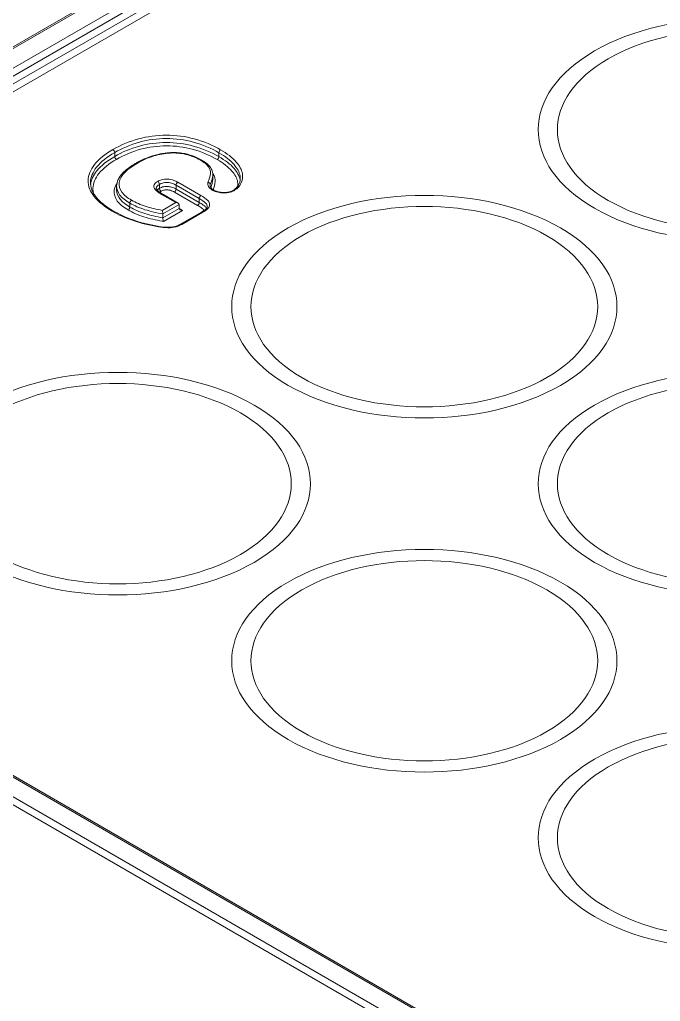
# Model space of a CAD drawing. Header units: inches. Extents: x 0.19 to 7.09, y 0.45 to 4.64.
# Drawn here: x 1.307 to 1.83, y 2.881 to 3.683 of the extents above; entities that cross this region are included whole.
import ezdxf

# ---------------------------------------------------------------- set-up
doc = ezdxf.new("R2010")
doc.units = ezdxf.units.IN
doc.header["$MEASUREMENT"] = 0

msp = doc.modelspace()

# ---------------------------------------------------------------- linework, layer by layer
at = {"color": 0, "linetype": 'Continuous', "lineweight": 0, "extrusion": (-1.66533e-16, 0.816497, 0.57735)}
for p, q in [((0.94548, 3.45546, -0.69193), (2.87671, 4.57045, -0.69193)), ((0.94745, 3.45526, -0.69193), (2.87868, 4.57025, -0.69193)), ((2.89375, 4.56288, -0.69193), (0.96022, 3.44656, -0.69193)), ((0.963, 3.44174, -0.69193), (2.89653, 4.55806, -0.69193)), ((2.89653, 4.55163, -0.69193), (0.963, 3.43531, -0.69193)), ((0.96579, 3.43049, -0.69193), (2.89932, 4.54681, -0.69193)), ((1.38434, 3.57455, -0.69193), (1.38434, 3.57133, -0.69193)), ((1.46954, 3.57436, -0.69193), (1.46954, 3.57115, -0.69193)), ((1.46466, 3.55621, -0.69193), (1.46466, 3.55322, -0.69193)), ((1.38589, 3.54694, -0.69193), (1.38589, 3.54373, -0.69193)), ((1.42088, 3.54851, -0.69193), (1.42088, 3.5453, -0.69193)), ((1.43455, 3.54788, -0.69193), (1.45341, 3.53699, -0.69193)), ((1.43455, 3.54788, -0.69193), (1.43455, 3.54466, -0.69193)), ((1.4548, 3.5394, -0.69193), (1.43594, 3.55029, -0.69193)), ((1.46248, 3.54844, -0.69193), (1.46248, 3.54688, -0.69193)), ((1.42273, 3.54034, -0.69193), (1.43423, 3.5337, -0.69193)), ((1.4362, 3.53323, -0.69193), (1.42371, 3.54044, -0.69193)), ((1.43316, 3.54225, -0.69193), (1.45202, 3.53137, -0.69193)), ((1.45341, 3.53378, -0.69193), (1.43455, 3.54466, -0.69193)), ((1.39671, 3.53321, -0.69193), (1.39671, 3.53, -0.69193)), ((1.43423, 3.5337, -0.69193), (1.42311, 3.52728, -0.69193)), ((1.42367, 3.52439, -0.69193), (1.43702, 3.53209, -0.69193)), ((1.43702, 3.53209, -0.69193), (1.43702, 3.52888, -0.69193)), ((1.45341, 3.53699, -0.69193), (1.45341, 3.53378, -0.69193)), ((1.43702, 3.52888, -0.69193), (1.42367, 3.52117, -0.69193)), ((1.42367, 3.52439, -0.69193), (1.42367, 3.52117, -0.69193)), ((1.42423, 3.51828, -0.69193), (1.4398, 3.52727, -0.69193)), ((1.4398, 3.52727, -0.69193), (1.43702, 3.52888, -0.69193)), ((1.45537, 3.52577, -0.69193), (1.43963, 3.51668, -0.69193)), ((1.44061, 3.51659, -0.69193), (1.45635, 3.52568, -0.69193)), ((0.96022, 3.26099, -0.69193), (4.19028, 1.39611, -0.69193)), ((4.19225, 1.39631, -0.69193), (0.96219, 3.26118, -0.69193)), ((4.17636, 1.38807, -0.69193), (0.94745, 3.25229, -0.69193)), ((0.94467, 3.24747, -0.69193), (4.17358, 1.38325, -0.69193))]:
    msp.add_line(p, q, dxfattribs=at)
at = {"color": 0, "linetype": 'Continuous', "lineweight": 0}
for centre, major_axis, start_param, end_param in [((1.88801, 3.59326, -0.69193), (0.15748, 0), -2.356194, 3.926991), ((1.88801, 3.59326, -0.69193), (0.14173, 0), -2.356194, 3.926991), ((1.38295, 3.57535, -0.69193), (-0.00098, 0.0017), -2.356194, -0.785398), ((1.38573, 3.57053, -0.69193), (0.00098, -0.0017), -2.356194, -0.785398), ((1.45409, 3.56686, -0.69193), (0.00098, 0.0017), 0.000732, 0.785398), ((1.41949, 3.54932, -0.69193), (-0.00098, 0.0017), -2.356194, -0.785398), ((1.42227, 3.5445, -0.69193), (0.00098, -0.0017), -2.356194, -0.785398), ((1.63746, 3.4486, -0.69193), (0.15748, 0), -2.356194, 3.926991), ((1.42273, 3.53873, -0.69193), (0.00098, 0.0017), 0, 0.785398), ((1.46413, 3.54221, -0.69193), (0.00098, 0.0017), 0.006468, 0.785398), ((1.63746, 3.4486, -0.69193), (0.14173, 0), -2.356194, 3.926991), ((1.3823, 3.52504, -0.69193), (0.00098, 0.0017), -0.006264, 0.785398), ((1.38691, 3.30395, -0.69193), (0.15748, 0), -2.356194, 3.926991), ((1.88801, 3.30395, -0.69193), (0.15748, 0), -2.356194, 3.926991), ((1.38691, 3.30395, -0.69193), (0.14173, 0), -2.356194, 3.926991), ((1.88801, 3.30395, -0.69193), (0.14173, 0), -2.356194, 3.926991), ((1.63746, 3.15929, -0.69193), (0.15748, 0), -2.356194, 3.926991), ((1.63746, 3.15929, -0.69193), (0.14173, 0), -2.356194, 3.926991), ((1.88801, 3.01464, -0.69193), (0.15748, 0), -2.356194, 3.926991), ((1.88801, 3.01464, -0.69193), (0.14173, 0), -2.356194, 3.926991)]:
    msp.add_ellipse(centre, major_axis=major_axis, ratio=0.57735, start_param=start_param, end_param=end_param, dxfattribs=at)
at = {"color": 0, "linetype": 'Continuous', "lineweight": 0, "extrusion": (-3.23637e-16, -5.44432e-18, -1)}
for centre in [(1.46815, 3.57034, -0.69193), (1.43316, 3.54386, -0.69193)]:
    msp.add_ellipse(centre, major_axis=(-0.00098, -0.0017), ratio=0.57735, start_param=-2.356194, end_param=-0.785398, dxfattribs=at)
at = {"color": 0, "linetype": 'Continuous', "lineweight": 0, "extrusion": (-1.44222e-16, 8.32667e-17, -1)}
for centre in [(1.47093, 3.57517, -0.69193), (1.43594, 3.54868, -0.69193), (1.4548, 3.5378, -0.69193)]:
    msp.add_ellipse(centre, major_axis=(0.00098, 0.0017), ratio=0.57735, start_param=-2.356194, end_param=-0.785398, dxfattribs=at)
at = {"color": 0, "linetype": 'Continuous', "lineweight": 0, "extrusion": (1.16467e-16, 1.31341e-16, -1)}
msp.add_ellipse((1.40297, 3.56424, -0.69193), major_axis=(-0.00098, 0.0017), ratio=0.57735, start_param=-0.000074, end_param=0.785398, dxfattribs=at)
at = {"color": 0, "linetype": 'Continuous', "lineweight": 0, "extrusion": (-3.14741e-17, 1.10026e-16, -1)}
msp.add_ellipse((1.4824, 3.54202, -0.69193), major_axis=(-0.00098, 0.0017), ratio=0.57735, start_param=0.006332, end_param=0.785398, dxfattribs=at)
at = {"color": 0, "linetype": 'Continuous', "lineweight": 0, "extrusion": (-1.57104e-16, 2.83e-16, -1)}
msp.add_ellipse((1.39532, 3.5292, -0.69193), major_axis=(-0.00098, -0.0017), ratio=0.57735, start_param=-2.356194, end_param=-0.785398, dxfattribs=at)
at = {"color": 0, "linetype": 'Continuous', "lineweight": 0, "extrusion": (-1.88578e-16, 1.72974e-16, -1)}
for centre, major_axis in [((1.39811, 3.53402, -0.69193), (0.00098, 0.0017)), ((1.45202, 3.53297, -0.69193), (-0.00098, -0.0017))]:
    msp.add_ellipse(centre, major_axis=major_axis, ratio=0.57735, start_param=-2.356194, end_param=-0.785398, dxfattribs=at)
at = {"color": 0, "linetype": 'Continuous', "lineweight": 0, "extrusion": (1.27867e-17, 2.44847e-33, -1)}
msp.add_ellipse((1.43423, 3.53209, -0.69193), major_axis=(0.00278, 0), ratio=0.57735, start_param=-1.570796, end_param=0, dxfattribs=at)
at = {"color": 0, "linetype": 'Continuous', "lineweight": 0, "extrusion": (-1.33518e-17, -2.55666e-33, -1)}
msp.add_ellipse((1.4398, 3.52888, -0.69193), major_axis=(0.00278, 0), ratio=0.57735, start_param=1.570796, end_param=3.141593, dxfattribs=at)
at = {"color": 0, "linetype": 'Continuous', "lineweight": 0, "extrusion": (1.44222e-16, 8.32667e-17, -1)}
msp.add_ellipse((1.45635, 3.52407, -0.69193), major_axis=(-0.00098, 0.0017), ratio=0.57735, start_param=0, end_param=0.785398, dxfattribs=at)
at = {"color": 0, "linetype": 'Continuous', "lineweight": 0, "extrusion": (4.80741e-17, 2.77556e-17, -1)}
msp.add_ellipse((1.44061, 3.51498, -0.69193), major_axis=(-0.00098, 0.0017), ratio=0.57735, start_param=-0.006422, end_param=0.785398, dxfattribs=at)
at = {"color": 0, "linetype": 'Continuous', "lineweight": 0}
for points, knots in [([(1.47093, 3.57677, -0.69193), (1.46466, 3.58039, -0.69193), (1.45748, 3.58356, -0.69193), (1.44228, 3.58759, -0.69193), (1.43441, 3.5887, -0.69193), (1.41878, 3.5887, -0.69193), (1.41091, 3.58757, -0.69193), (1.39609, 3.58352, -0.69193), (1.389, 3.58046, -0.69193), (1.38295, 3.57696, -0.69193)], [0, 0, 0, 0, 0.0675474, 0.0675474, 0.1271635, 0.1271635, 0.1866186, 0.1866186, 0.2518855, 0.2518855, 0.2518855, 0.2518855]), ([(1.38434, 3.57455, -0.69193), (1.39027, 3.57797, -0.69193), (1.39716, 3.58095, -0.69193), (1.40468, 3.583, -0.69193), (1.41153, 3.58487, -0.69193), (1.41909, 3.58596, -0.69193), (1.42658, 3.58596, -0.69193), (1.43411, 3.58596, -0.69193), (1.44168, 3.58489, -0.69193), (1.44858, 3.58306, -0.69193), (1.4564, 3.58098, -0.69193), (1.4634, 3.57791, -0.69193), (1.46954, 3.57436, -0.69193)], [-0.2518855, -0.2518855, -0.2518855, -0.2518855, -0.1866047, -0.1866047, -0.1866047, -0.1271709, -0.1271709, -0.1271709, -0.0675267, -0.0675267, -0.0675267, 0, 0, 0, 0]), ([(1.46954, 3.57115, -0.69193), (1.4635, 3.57463, -0.69193), (1.45644, 3.57776, -0.69193), (1.44858, 3.57984, -0.69193), (1.44177, 3.58165, -0.69193), (1.43416, 3.58274, -0.69193), (1.42658, 3.58274, -0.69193), (1.41903, 3.58274, -0.69193), (1.41144, 3.58163, -0.69193), (1.40468, 3.57979, -0.69193), (1.39706, 3.57771, -0.69193), (1.39024, 3.57474, -0.69193), (1.38434, 3.57133, -0.69193)], [0, 0, 0, 0, 0.0637308, 0.0637308, 0.0637308, 0.1189723, 0.1189723, 0.1189723, 0.1740492, 0.1740492, 0.1740492, 0.2362245, 0.2362245, 0.2362245, 0.2362245]), ([(1.38573, 3.56892, -0.69193), (1.3915, 3.57225, -0.69193), (1.39814, 3.57513, -0.69193), (1.41205, 3.57895, -0.69193), (1.41933, 3.58, -0.69193), (1.43385, 3.58001, -0.69193), (1.44117, 3.57896, -0.69193), (1.45536, 3.57518, -0.69193), (1.46224, 3.57215, -0.69193), (1.46815, 3.56874, -0.69193)], [-0.2362245, -0.2362245, -0.2362245, -0.2362245, -0.1740693, -0.1740693, -0.1189836, -0.1189836, -0.0637083, -0.0637083, 0, 0, 0, 0]), ([(1.38295, 3.57696, -0.69193), (1.37678, 3.5734, -0.69193), (1.37144, 3.5693, -0.69193), (1.36457, 3.56062, -0.69193), (1.36266, 3.55611, -0.69193), (1.36256, 3.54717, -0.69193), (1.36439, 3.54267, -0.69193), (1.37109, 3.53416, -0.69193), (1.37632, 3.5301, -0.69193), (1.3823, 3.52665, -0.69193)], [0, 0, 0, 0, 0.0664188, 0.0664188, 0.1256401, 0.1256401, 0.1843566, 0.1843566, 0.2488435, 0.2488435, 0.2488435, 0.2488435]), ([(1.36458, 3.54985, -0.69193), (1.36458, 3.54991, -0.69193), (1.36458, 3.54996, -0.69193), (1.36458, 3.55001, -0.69193), (1.36462, 3.55433, -0.69193), (1.36646, 3.55867, -0.69193), (1.3696, 3.56263, -0.69193), (1.37311, 3.56708, -0.69193), (1.37831, 3.57107, -0.69193), (1.38434, 3.57455, -0.69193)], [-0.1263563, -0.1263563, -0.1263563, -0.1263563, -0.1256423, -0.1256423, -0.1256423, -0.0663966, -0.0663966, -0.0663966, 0, 0, 0, 0]), ([(1.38434, 3.57133, -0.69193), (1.37841, 3.56791, -0.69193), (1.37313, 3.56388, -0.69193), (1.3696, 3.55942, -0.69193), (1.36686, 3.55596, -0.69193), (1.36507, 3.55214, -0.69193), (1.36466, 3.5483, -0.69193)], [0, 0, 0, 0, 0.0625702, 0.0625702, 0.0625702, 0.1111894, 0.1111894, 0.1111894, 0.1111894]), ([(1.40201, 3.56597, -0.69193), (1.40474, 3.56754, -0.69193), (1.40769, 3.56899, -0.69193), (1.41366, 3.57135, -0.69193), (1.41666, 3.5723, -0.69193), (1.42218, 3.57359, -0.69193), (1.42467, 3.57401, -0.69193), (1.43115, 3.57465, -0.69193), (1.43531, 3.57456, -0.69193), (1.44238, 3.57357, -0.69193), (1.44546, 3.57278, -0.69193), (1.4507, 3.57086, -0.69193), (1.45299, 3.56977, -0.69193), (1.45507, 3.56857, -0.69193)], [0.00003559, 0.00003559, 0.00003559, 0.00003559, 0.01148744, 0.01148744, 0.02158743, 0.02158743, 0.02929544, 0.02929544, 0.04130076, 0.04130076, 0.05110211, 0.05110211, 0.05978385, 0.05978385, 0.05978385, 0.05978385]), ([(1.40297, 3.56585, -0.69193), (1.40693, 3.56814, -0.69193), (1.4114, 3.57018, -0.69193), (1.42057, 3.57296, -0.69193), (1.42514, 3.57386, -0.69193), (1.43413, 3.57429, -0.69193), (1.4385, 3.57393, -0.69193), (1.44685, 3.57203, -0.69193), (1.45078, 3.57038, -0.69193), (1.45409, 3.56847, -0.69193)], [0, 0, 0, 0, 0.0427656, 0.0427656, 0.0786385, 0.0786385, 0.1111499, 0.1111499, 0.1468249, 0.1468249, 0.1468249, 0.1468249]), ([(1.46954, 3.57436, -0.69193), (1.47451, 3.57149, -0.69193), (1.47898, 3.56822, -0.69193), (1.48448, 3.56169, -0.69193), (1.48635, 3.55857, -0.69193), (1.48691, 3.55468, -0.69193), (1.48697, 3.55398, -0.69193), (1.48697, 3.55328, -0.69193)], [-0.1618906, -0.1618906, -0.1618906, -0.1618906, -0.1071062, -0.1071062, -0.0630464, -0.0630464, -0.0533439, -0.0533439, -0.0533439, -0.0533439]), ([(1.48687, 3.55176, -0.69193), (1.48685, 3.55191, -0.69193), (1.48683, 3.55207, -0.69193), (1.48632, 3.5555, -0.69193), (1.48443, 3.55854, -0.69193), (1.47891, 3.5651, -0.69193), (1.47445, 3.56831, -0.69193), (1.46954, 3.57115, -0.69193)], [0.05240183, 0.05240183, 0.05240183, 0.05240183, 0.05431077, 0.05431077, 0.09481367, 0.09481367, 0.14656885, 0.14656885, 0.14656885, 0.14656885]), ([(1.4824, 3.54363, -0.69193), (1.48497, 3.54511, -0.69193), (1.4865, 3.5471, -0.69193), (1.48891, 3.55169, -0.69193), (1.48916, 3.55443, -0.69193), (1.48828, 3.56047, -0.69193), (1.48632, 3.56371, -0.69193), (1.48062, 3.57047, -0.69193), (1.47602, 3.57384, -0.69193), (1.47093, 3.57677, -0.69193)], [0, 0, 0, 0, 0.0276797, 0.0276797, 0.0630464, 0.0630464, 0.1071062, 0.1071062, 0.1618906, 0.1618906, 0.1618906, 0.1618906]), ([(1.36696, 3.54143, -0.69193), (1.36667, 3.54268, -0.69193), (1.36652, 3.54393, -0.69193), (1.36658, 3.54935, -0.69193), (1.36838, 3.55355, -0.69193), (1.37481, 3.56166, -0.69193), (1.37993, 3.56557, -0.69193), (1.38573, 3.56892, -0.69193)], [-0.1339808, -0.1339808, -0.1339808, -0.1339808, -0.1175159, -0.1175159, -0.062545, -0.062545, 0, 0, 0, 0]), ([(1.3859, 3.54706, -0.69193), (1.3859, 3.54891, -0.69193), (1.38639, 3.55078, -0.69193), (1.38814, 3.55441, -0.69193), (1.38947, 3.55619, -0.69193), (1.39325, 3.56011, -0.69193), (1.39596, 3.56218, -0.69193), (1.3999, 3.56472, -0.69193), (1.40093, 3.56534, -0.69193), (1.40198, 3.56595, -0.69193)], [0, 0, 0, 0, 0.00860357, 0.00860357, 0.0180317, 0.0180317, 0.03113041, 0.03113041, 0.03556369, 0.03556369, 0.03556369, 0.03556369]), ([(1.39811, 3.53562, -0.69193), (1.39486, 3.5375, -0.69193), (1.38918, 3.54181, -0.69193), (1.38759, 3.54725, -0.69193), (1.38879, 3.55604, -0.69193), (1.39544, 3.56151, -0.69193), (1.40297, 3.56585, -0.69193)], [0, 0, 0, 0, 0.0349747, 0.0699495, 0.0699495, 0.1510205, 0.1510205, 0.1510205, 0.1510205]), ([(1.45409, 3.56847, -0.69193), (1.45702, 3.56678, -0.69193), (1.45976, 3.56484, -0.69193), (1.46223, 3.56091, -0.69193), (1.46287, 3.55913, -0.69193), (1.46236, 3.55496, -0.69193), (1.46148, 3.55262, -0.69193), (1.46055, 3.55028, -0.69193), (1.46054, 3.55026, -0.69193), (1.46054, 3.55024, -0.69193)], [0, 0, 0, 0, 0.03159897, 0.03159897, 0.05506232, 0.05506232, 0.08646447, 0.08646447, 0.08672533, 0.08672533, 0.08672533, 0.08672533]), ([(1.45507, 3.56857, -0.69193), (1.45749, 3.56717, -0.69193), (1.45979, 3.56564, -0.69193), (1.46245, 3.56274, -0.69193), (1.46317, 3.56161, -0.69193), (1.46428, 3.5592, -0.69193), (1.46467, 3.55785, -0.69193), (1.46467, 3.55646, -0.69193)], [0, 0, 0, 0, 0.01014419, 0.01014419, 0.01582702, 0.01582702, 0.02187705, 0.02187705, 0.02187705, 0.02187705]), ([(1.46815, 3.56874, -0.69193), (1.47295, 3.56596, -0.69193), (1.47726, 3.56283, -0.69193), (1.48257, 3.55653, -0.69193), (1.48439, 3.55358, -0.69193), (1.48501, 3.54931, -0.69193), (1.48505, 3.54811, -0.69193), (1.4849, 3.54692, -0.69193)], [-0.1465689, -0.1465689, -0.1465689, -0.1465689, -0.0948137, -0.0948137, -0.0543108, -0.0543108, -0.0386777, -0.0386777, -0.0386777, -0.0386777]), ([(1.46248, 3.54844, -0.69193), (1.4634, 3.55077, -0.69193), (1.46431, 3.55311, -0.69193), (1.46462, 3.55566, -0.69193), (1.46465, 3.55592, -0.69193), (1.46466, 3.55619, -0.69193), (1.46466, 3.55646, -0.69193)], [-0.08646539, -0.08646539, -0.08646539, -0.08646539, -0.05529553, -0.05529553, -0.05529553, -0.05204944, -0.05204944, -0.05204944, -0.05204944]), ([(1.46471, 3.54416, -0.69193), (1.46555, 3.54633, -0.69193), (1.4663, 3.54852, -0.69193), (1.46685, 3.55286, -0.69193), (1.46612, 3.55496, -0.69193), (1.4648, 3.55706, -0.69193), (1.46471, 3.55719, -0.69193), (1.46462, 3.55732, -0.69193)], [-0.09291753, -0.09291753, -0.09291753, -0.09291753, -0.06357585, -0.06357585, -0.03595217, -0.03595217, -0.03409601, -0.03409601, -0.03409601, -0.03409601]), ([(1.48142, 3.54373, -0.69193), (1.48235, 3.54427, -0.69193), (1.4831, 3.54487, -0.69193), (1.48449, 3.54629, -0.69193), (1.48508, 3.54712, -0.69193), (1.48648, 3.54957, -0.69193), (1.48689, 3.55115, -0.69193), (1.48697, 3.55296, -0.69193), (1.48697, 3.55312, -0.69193), (1.48697, 3.55328, -0.69193)], [0, 0, 0, 0, 0.00416872, 0.00416872, 0.00927461, 0.00927461, 0.01878803, 0.01878803, 0.01971025, 0.01971025, 0.01971025, 0.01971025]), ([(1.36458, 3.54985, -0.69193), (1.36458, 3.54695, -0.69193), (1.36547, 3.544, -0.69193), (1.36888, 3.53814, -0.69193), (1.37157, 3.53519, -0.69193), (1.37735, 3.53045, -0.69193), (1.38019, 3.52853, -0.69193), (1.38328, 3.52675, -0.69193)], [0, 0, 0, 0, 0.0164115, 0.0164115, 0.03387925, 0.03387925, 0.04706764, 0.04706764, 0.04706764, 0.04706764]), ([(1.38608, 3.54903, -0.69193), (1.385, 3.54731, -0.69193), (1.38428, 3.54552, -0.69193), (1.38359, 3.54066, -0.69193), (1.38534, 3.53459, -0.69193), (1.39169, 3.52969, -0.69193), (1.39532, 3.52759, -0.69193)], [-0.1026872, -0.1026872, -0.1026872, -0.1026872, -0.0783761, -0.0783761, -0.039188, 0, 0, 0, 0]), ([(1.3859, 3.54706, -0.69193), (1.3859, 3.54466, -0.69193), (1.3878, 3.53934, -0.69193), (1.39334, 3.53516, -0.69193), (1.39671, 3.53321, -0.69193)], [-0.06448344, -0.06448344, -0.06448344, -0.06448344, -0.03497474, 0, 0, 0, 0]), ([(1.41949, 3.55092, -0.69193), (1.41816, 3.55015, -0.69193), (1.41621, 3.54851, -0.69193), (1.41622, 3.54652, -0.69193), (1.41698, 3.54482, -0.69193), (1.41869, 3.54287, -0.69193), (1.42122, 3.54121, -0.69193), (1.42273, 3.54034, -0.69193)], [0, 0, 0, 0, 0.01438328, 0.02517073, 0.02517073, 0.03740395, 0.0537149, 0.0537149, 0.0537149, 0.0537149]), ([(1.41827, 3.54536, -0.69193), (1.41827, 3.5452, -0.69193), (1.41831, 3.54503, -0.69193), (1.41863, 3.54442, -0.69193), (1.41894, 3.54401, -0.69193), (1.41979, 3.54314, -0.69193), (1.42034, 3.54268, -0.69193), (1.42178, 3.54161, -0.69193), (1.42272, 3.54101, -0.69193), (1.42371, 3.54044, -0.69193)], [0, 0, 0, 0, 0.00224688, 0.00224688, 0.00495793, 0.00495793, 0.00803643, 0.00803643, 0.01229669, 0.01229669, 0.01229669, 0.01229669]), ([(1.42088, 3.5453, -0.69193), (1.4204, 3.54502, -0.69193), (1.41975, 3.54458, -0.69193), (1.4192, 3.54406, -0.69193), (1.41905, 3.54391, -0.69193)], [0, 0, 0, 0, 0.004438783, 0.006164536, 0.006164536, 0.006164536, 0.006164536]), ([(1.43594, 3.55029, -0.69193), (1.43497, 3.55085, -0.69193), (1.43247, 3.55204, -0.69193), (1.42931, 3.55266, -0.69193), (1.42578, 3.55276, -0.69193), (1.4228, 3.55247, -0.69193), (1.42038, 3.55144, -0.69193), (1.41949, 3.55092, -0.69193)], [0, 0, 0, 0, 0.01050628, 0.02451465, 0.02451465, 0.03724731, 0.04679681, 0.04679681, 0.04679681, 0.04679681]), ([(1.42088, 3.54851, -0.69193), (1.42163, 3.54894, -0.69193), (1.4236, 3.54977, -0.69193), (1.42596, 3.55001, -0.69193), (1.42887, 3.54993, -0.69193), (1.43145, 3.54943, -0.69193), (1.43367, 3.54839, -0.69193), (1.43455, 3.54788, -0.69193)], [-0.04679681, -0.04679681, -0.04679681, -0.04679681, -0.03724731, -0.02451465, -0.02451465, -0.01050628, 0, 0, 0, 0]), ([(1.43455, 3.54466, -0.69193), (1.43349, 3.54528, -0.69193), (1.43181, 3.54606, -0.69193), (1.42913, 3.54663, -0.69193), (1.42794, 3.54674, -0.69193), (1.42691, 3.54677, -0.69193), (1.42597, 3.54676, -0.69193), (1.42353, 3.5465, -0.69193), (1.42184, 3.54585, -0.69193), (1.42088, 3.5453, -0.69193)], [0, 0, 0, 0, 0.01029748, 0.01372997, 0.01716247, 0.01716247, 0.01996052, 0.02275857, 0.03115273, 0.03115273, 0.03115273, 0.03115273]), ([(1.46054, 3.55024, -0.69193), (1.46053, 3.55022, -0.69193), (1.46053, 3.5502, -0.69193), (1.46028, 3.54903, -0.69193), (1.46047, 3.54783, -0.69193), (1.4617, 3.54563, -0.69193), (1.46274, 3.54462, -0.69193), (1.46413, 3.54382, -0.69193)], [-0.00026086, -0.00026086, -0.00026086, -0.00026086, 0, 0, 0.01535113, 0.01535113, 0.03032978, 0.03032978, 0.03032978, 0.03032978]), ([(1.46054, 3.55024, -0.69193), (1.4608, 3.55022, -0.69193), (1.46106, 3.55014, -0.69193), (1.4613, 3.55004, -0.69193), (1.46153, 3.54993, -0.69193), (1.46174, 3.54979, -0.69193), (1.46192, 3.54962, -0.69193), (1.4621, 3.54945, -0.69193), (1.46223, 3.54926, -0.69193), (1.46233, 3.54906, -0.69193), (1.46243, 3.54886, -0.69193), (1.46248, 3.54865, -0.69193), (1.46248, 3.54844, -0.69193)], [-0.007883936, -0.007883936, -0.007883936, -0.007883936, -0.005857768, -0.005857768, -0.005857768, -0.003902874, -0.003902874, -0.003902874, -0.001950738, -0.001950738, -0.001950738, 0, 0, 0, 0]), ([(1.46239, 3.54758, -0.69193), (1.46239, 3.5472, -0.69193), (1.46246, 3.54683, -0.69193), (1.46278, 3.54608, -0.69193), (1.46301, 3.5457, -0.69193), (1.46377, 3.54484, -0.69193), (1.46437, 3.54435, -0.69193), (1.46511, 3.54392, -0.69193)], [0, 0, 0, 0, 0.00290762, 0.00290762, 0.005652951, 0.005652951, 0.009046552, 0.009046552, 0.009046552, 0.009046552]), ([(1.46466, 3.55322, -0.69193), (1.46466, 3.55296, -0.69193), (1.46465, 3.5527, -0.69193), (1.46462, 3.55244, -0.69193), (1.46436, 3.55037, -0.69193), (1.46364, 3.54821, -0.69193), (1.46281, 3.54607, -0.69193)], [0.05980837, 0.05980837, 0.05980837, 0.05980837, 0.06347403, 0.06347403, 0.06347403, 0.09264314, 0.09264314, 0.09264314, 0.09264314]), ([(1.42113, 3.54209, -0.69193), (1.42113, 3.5421, -0.69193), (1.42147, 3.54238, -0.69193), (1.42186, 3.54265, -0.69193), (1.42227, 3.54289, -0.69193)], [-0.004532769, -0.004532769, -0.004532769, -0.004532769, -0.004438783, 0, 0, 0, 0]), ([(1.42227, 3.54289, -0.69193), (1.42305, 3.54334, -0.69193), (1.42432, 3.54382, -0.69193), (1.42615, 3.54402, -0.69193), (1.42689, 3.54403, -0.69193), (1.42771, 3.544, -0.69193), (1.42862, 3.54392, -0.69193), (1.43075, 3.54347, -0.69193), (1.43221, 3.5428, -0.69193), (1.43316, 3.54225, -0.69193)], [-0.03115273, -0.03115273, -0.03115273, -0.03115273, -0.02275857, -0.01996052, -0.01716247, -0.01716247, -0.01372997, -0.01029748, 0, 0, 0, 0]), ([(1.45635, 3.52568, -0.69193), (1.45778, 3.5265, -0.69193), (1.46011, 3.52806, -0.69193), (1.46154, 3.52997, -0.69193), (1.46206, 3.53172, -0.69193), (1.46204, 3.53334, -0.69193), (1.46098, 3.53484, -0.69193), (1.45887, 3.53689, -0.69193), (1.45689, 3.53819, -0.69193), (1.4548, 3.5394, -0.69193)], [0, 0, 0, 0, 0.0153693, 0.02689627, 0.02689627, 0.03877918, 0.04769136, 0.04769136, 0.07024364, 0.07024364, 0.07024364, 0.07024364]), ([(1.46413, 3.54382, -0.69193), (1.4655, 3.54303, -0.69193), (1.46837, 3.54192, -0.69193), (1.47179, 3.54156, -0.69193), (1.47517, 3.54151, -0.69193), (1.47859, 3.54187, -0.69193), (1.48138, 3.54304, -0.69193), (1.4824, 3.54363, -0.69193)], [0, 0, 0, 0, 0.01471693, 0.02575463, 0.02575463, 0.0403878, 0.05136267, 0.05136267, 0.05136267, 0.05136267]), ([(1.46511, 3.54392, -0.69193), (1.46602, 3.54339, -0.69193), (1.46711, 3.54293, -0.69193), (1.46944, 3.54227, -0.69193), (1.47068, 3.54206, -0.69193), (1.47311, 3.54187, -0.69193), (1.47432, 3.54188, -0.69193), (1.47676, 3.54209, -0.69193), (1.47802, 3.54234, -0.69193), (1.47997, 3.54299, -0.69193), (1.48075, 3.54334, -0.69193), (1.48142, 3.54373, -0.69193)], [0, 0, 0, 0, 0.00408022, 0.00408022, 0.00788596, 0.00788596, 0.01142866, 0.01142866, 0.01530443, 0.01530443, 0.01833657, 0.01833657, 0.01833657, 0.01833657]), ([(1.39671, 3.53321, -0.69193), (1.40036, 3.53111, -0.69193), (1.40454, 3.52924, -0.69193), (1.40909, 3.52783, -0.69193), (1.41375, 3.52638, -0.69193), (1.41867, 3.52525, -0.69193), (1.42367, 3.52439, -0.69193)], [-0.07691072, -0.07691072, -0.07691072, -0.07691072, -0.03891714, -0.03891714, -0.03891714, 0, 0, 0, 0]), ([(1.42367, 3.52117, -0.69193), (1.41861, 3.52205, -0.69193), (1.41365, 3.52319, -0.69193), (1.40909, 3.52461, -0.69193), (1.40455, 3.52603, -0.69193), (1.40038, 3.52788, -0.69193), (1.39671, 3.53, -0.69193)], [0.00000551, 0.00000551, 0.00000551, 0.00000551, 0.04103491, 0.04103491, 0.04103491, 0.0818289, 0.0818289, 0.0818289, 0.0818289]), ([(1.42311, 3.52728, -0.69193), (1.4186, 3.5281, -0.69193), (1.41418, 3.52914, -0.69193), (1.40564, 3.5318, -0.69193), (1.40163, 3.53359, -0.69193), (1.39811, 3.53562, -0.69193)], [0.00297715, 0.00297715, 0.00297715, 0.00297715, 0.03899442, 0.03899442, 0.07691072, 0.07691072, 0.07691072, 0.07691072]), ([(1.45202, 3.53137, -0.69193), (1.45313, 3.53072, -0.69193), (1.45493, 3.5296, -0.69193), (1.45645, 3.52836, -0.69193), (1.45721, 3.52762, -0.69193), (1.4574, 3.5274, -0.69193), (1.45755, 3.52717, -0.69193)], [-0.05459324, -0.05459324, -0.05459324, -0.05459324, -0.04256256, -0.0345421, -0.0345421, -0.03132083, -0.03132083, -0.03132083, -0.03132083]), ([(1.45341, 3.53699, -0.69193), (1.45543, 3.53582, -0.69193), (1.45731, 3.53457, -0.69193), (1.45919, 3.53274, -0.69193), (1.45983, 3.53183, -0.69193), (1.46001, 3.53086, -0.69193), (1.46001, 3.53045, -0.69193)], [-0.07024364, -0.07024364, -0.07024364, -0.07024364, -0.04769136, -0.04769136, -0.03877918, -0.03226392, -0.03226392, -0.03226392, -0.03226392]), ([(1.4595, 3.52901, -0.69193), (1.45928, 3.52937, -0.69193), (1.459, 3.52971, -0.69193), (1.45871, 3.53, -0.69193), (1.45811, 3.53059, -0.69193), (1.45745, 3.53112, -0.69193), (1.45675, 3.53163, -0.69193), (1.4557, 3.5324, -0.69193), (1.45456, 3.53311, -0.69193), (1.45341, 3.53378, -0.69193)], [0.03065588, 0.03065588, 0.03065588, 0.03065588, 0.0345421, 0.0345421, 0.0345421, 0.04256256, 0.04256256, 0.04256256, 0.05459324, 0.05459324, 0.05459324, 0.05459324]), ([(1.45538, 3.52578, -0.69193), (1.45646, 3.5264, -0.69193), (1.45748, 3.52707, -0.69193), (1.45886, 3.52824, -0.69193), (1.45932, 3.52874, -0.69193), (1.45992, 3.52965, -0.69193), (1.46001, 3.53003, -0.69193), (1.46001, 3.53045, -0.69193)], [0, 0, 0, 0, 0.00469203, 0.00469203, 0.00793599, 0.00793599, 0.01153114, 0.01153114, 0.01153114, 0.01153114]), ([(1.3823, 3.52665, -0.69193), (1.38747, 3.52366, -0.69193), (1.39325, 3.52096, -0.69193), (1.40604, 3.51671, -0.69193), (1.41306, 3.5151, -0.69193), (1.4202, 3.51387, -0.69193)], [0, 0, 0, 0, 0.0557107, 0.0557107, 0.1124688, 0.1124688, 0.1124688, 0.1124688]), ([(1.38329, 3.52674, -0.69193), (1.39096, 3.52231, -0.69193), (1.4003, 3.51864, -0.69193), (1.41371, 3.51547, -0.69193), (1.4171, 3.51479, -0.69193), (1.42053, 3.5142, -0.69193)], [0, 0, 0, 0, 0.03277568, 0.03277568, 0.04351647, 0.04351647, 0.04351647, 0.04351647]), ([(1.39532, 3.52759, -0.69193), (1.39911, 3.5254, -0.69193), (1.40344, 3.52347, -0.69193), (1.41289, 3.52053, -0.69193), (1.41795, 3.51937, -0.69193), (1.42348, 3.51841, -0.69193), (1.42385, 3.51834, -0.69193), (1.42423, 3.51828, -0.69193)], [-0.0818289, -0.0818289, -0.0818289, -0.0818289, -0.04101418, -0.04101418, 0, 0, 0.002989, 0.002989, 0.002989, 0.002989]), ([(1.42311, 3.52728, -0.69193), (1.42312, 3.52728, -0.69193), (1.42312, 3.52727, -0.69193), (1.42319, 3.52712, -0.69193), (1.42325, 3.52694, -0.69193), (1.42335, 3.52657, -0.69193), (1.42342, 3.52632, -0.69193), (1.42354, 3.52572, -0.69193), (1.42359, 3.52545, -0.69193), (1.42364, 3.52504, -0.69193), (1.42365, 3.5249, -0.69193), (1.42366, 3.52463, -0.69193), (1.42367, 3.5245, -0.69193), (1.42367, 3.52439, -0.69193)], [-0.000042945, -0.000042945, -0.000042945, -0.000042945, 0, 0, 0.002039842, 0.002039842, 0.003543749, 0.003543749, 0.004651472, 0.004651472, 0.005257309, 0.005257309, 0.005854251, 0.005854251, 0.005854251, 0.005854251]), ([(1.42423, 3.51828, -0.69193), (1.42423, 3.51828, -0.69193), (1.42422, 3.51829, -0.69193), (1.42415, 3.51845, -0.69193), (1.42408, 3.51865, -0.69193), (1.42395, 3.51909, -0.69193), (1.42389, 3.51933, -0.69193), (1.42378, 3.51991, -0.69193), (1.42374, 3.52018, -0.69193), (1.4237, 3.5205, -0.69193), (1.42369, 3.52065, -0.69193), (1.42367, 3.52092, -0.69193), (1.42367, 3.52105, -0.69193), (1.42367, 3.52117, -0.69193)], [-0.005841687, -0.005841687, -0.005841687, -0.005841687, -0.005819237, -0.005819237, -0.004694375, -0.004694375, -0.003616216, -0.003616216, -0.002245604, -0.002245604, -0.001113886, -0.001113886, 0, 0, 0, 0]), ([(1.4202, 3.51387, -0.69193), (1.42269, 3.51345, -0.69193), (1.42526, 3.51314, -0.69193), (1.43014, 3.51302, -0.69193), (1.43248, 3.51326, -0.69193), (1.4368, 3.51452, -0.69193), (1.43879, 3.51553, -0.69193), (1.44061, 3.51659, -0.69193)], [-0.00002096, -0.00002096, -0.00002096, -0.00002096, 0.01977167, 0.01977167, 0.03709232, 0.03709232, 0.05672118, 0.05672118, 0.05672118, 0.05672118]), ([(1.42053, 3.5142, -0.69193), (1.42308, 3.51377, -0.69193), (1.42574, 3.51343, -0.69193), (1.42998, 3.51342, -0.69193), (1.4316, 3.51357, -0.69193), (1.4342, 3.51416, -0.69193), (1.43526, 3.51454, -0.69193), (1.43745, 3.51547, -0.69193), (1.43856, 3.51606, -0.69193), (1.43962, 3.51668, -0.69193)], [0, 0, 0, 0, 0.00800155, 0.00800155, 0.01272091, 0.01272091, 0.01648231, 0.01648231, 0.02105846, 0.02105846, 0.02105846, 0.02105846])]:
    msp.add_open_spline(points, degree=3, knots=knots, dxfattribs=at)
for points in [[(1.41827, 3.54536, -0.69193), (1.41831, 3.54651, -0.69193), (1.41929, 3.54759, -0.69193), (1.42088, 3.54851, -0.69193)], [(1.46239, 3.54758, -0.69193), (1.46239, 3.54787, -0.69193), (1.46242, 3.54815, -0.69193), (1.46248, 3.54844, -0.69193)], [(1.39671, 3.53, -0.69193), (1.39031, 3.5337, -0.69193), (1.38601, 3.5386, -0.69193), (1.38589, 3.54373, -0.69193)], [(1.42053, 3.5142, -0.69193), (1.42043, 3.51421, -0.69193), (1.42031, 3.5141, -0.69193), (1.4202, 3.51387, -0.69193)]]:
    msp.add_open_spline(points, degree=3, dxfattribs=at)

doc.saveas('drawing.dxf')
